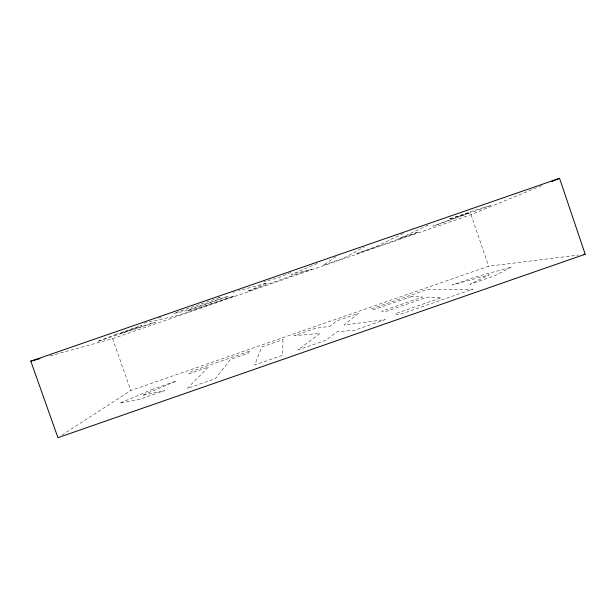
<?xml version="1.0" encoding="UTF-8"?>
<svg xmlns="http://www.w3.org/2000/svg" width="616" height="616" viewBox="0 0 616 616"><rect width="100%" height="100%" fill="white"/><g stroke="black" fill="none" stroke-linecap="round" stroke-linejoin="round"><path stroke-width="0.46" stroke-dasharray="3.08 2.31" d="M336.067 256.672L323.146 265.273L344.344 257.935L364.187 246.947M61.939 435.096L130.831 390.498L488.603 266.204L578.57 255.062M403.365 233.395L376.861 246.277L356.587 253.707L414.268 233.749L418.533 231.855L398.698 238.723L428.813 224.886M290.952 272.418L277.862 278.024L263.733 281.689M317.409 263.402L291.422 274.474L311.688 269.238C290.082 276.33 268.722 283.66 247.37 291.491L267.205 282.852L238.469 290.814M50.096 355.871L112.582 338.677L471.048 214.653L541.857 185.578M158.243 318.179L160.945 317.24M232.91 292.354L234.719 291.722M143.836 323.161L178.371 315.361L234.611 295.903L194.964 309.209L187.172 310.757L228.567 296.435L226.688 296.596L183.884 311.403L173.912 313.39L221.005 297.097L218.572 297.312M112.582 338.677L130.831 390.498M471.048 214.653L488.603 266.204M282.944 339.608L282.736 355.24L254.639 365.011L261.754 346.97L282.944 339.608M249.503 351.228L248.387 353.176L230.453 359.413L215.361 378.678L187.172 388.48L208.516 367.036L188.55 373.974L191.561 371.363L249.503 351.228M358.32 313.421L344.059 325.055L385.177 319.612L354.677 330.222L336.96 331.816L325.926 340.217L297.89 349.973L320.004 333.418L294.379 335.635L315.531 328.29L329.737 326.372L336.644 320.951L358.32 313.421M511.372 267.113L495.31 275.514L470.062 284.299L489.289 274.79L452.321 284.992L475.182 277.046L511.372 267.113M153.084 389.081L119.712 403.257L139.231 399.43L164.942 390.49L142.188 395.441L176.322 381.004L153.084 389.081M116.124 334.296L97.382 341.534L155.54 322.13L119.981 333.718L141.919 325.371L116.124 334.296M468.83 213.044L432.94 226.141L491.029 205.367L474.181 210.41L448.748 219.211L468.83 213.044M411.388 296.542L373.804 309.602L370.963 309.032L426.488 289.736L472.803 289.135L399.33 314.691L395.033 313.829L441.418 297.697L427.204 297.151L384.985 311.827L381.674 311.165L422.514 296.966L411.388 296.542"/><path stroke-width="0.92" d="M551.59 181.581L559.559 178.317L585.2 254.239L57.935 437.683L30.8 361.184L559.559 178.317M30.8 361.184L39.986 358.658M583.306 254.477L585.2 254.239"/></g></svg>
